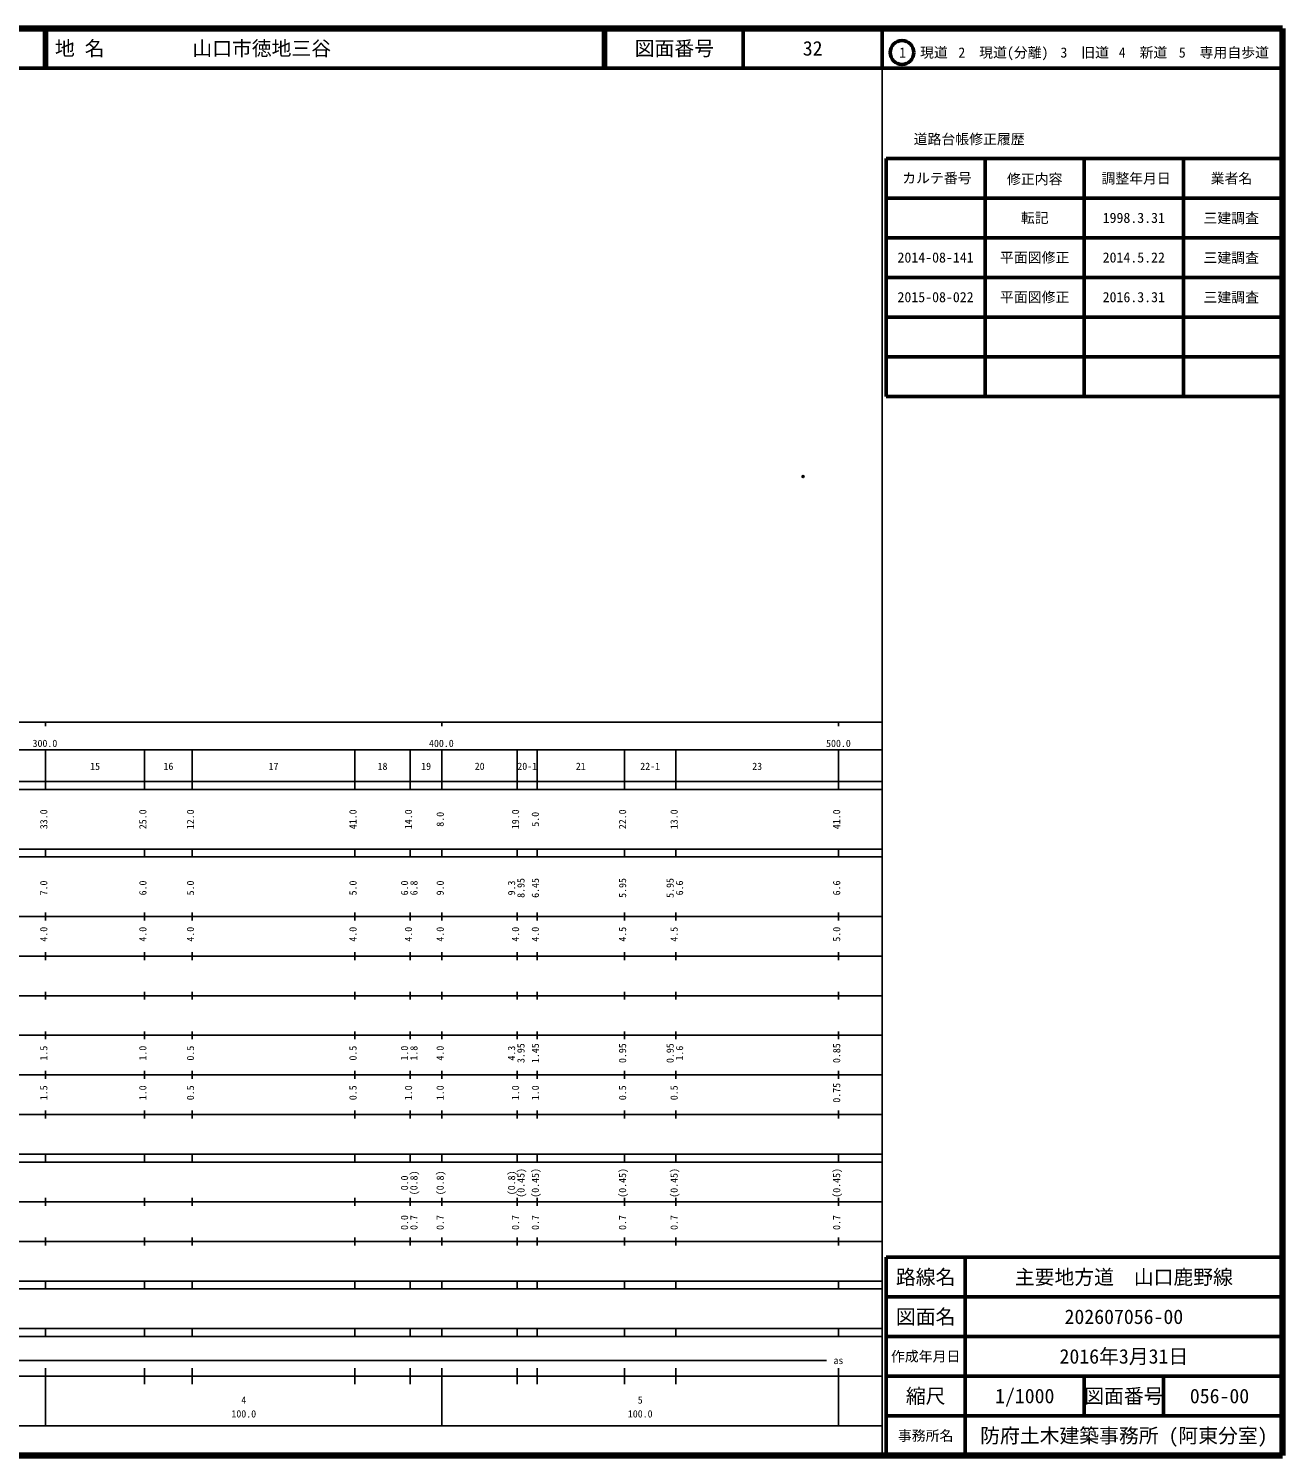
# Model space of a CAD drawing. Units: millimetres on the paper. Extents: x 40 to 680, y 20 to 380.
# Drawn here: x 363.7 to 680, y 20 to 380 of the extents above; entities that cross this region are included whole.
import ezdxf
from ezdxf.enums import TextEntityAlignment as Align

# ---------------------------------------------------------------- set-up
doc = ezdxf.new("R2010")
doc.units = ezdxf.units.MM
doc.header["$PDMODE"] = 32
doc.header["$PDSIZE"] = 0.5
doc.layers.add('M-OTRS', color=6, linetype='Continuous')
doc.layers.add('M-TTL-TXT', color=7, linetype='Continuous')
for name, color, linetype, lineweight in [('M-TTL', 2, 'Continuous', 140), ('M-TTL-BAND', 7, 'Continuous', 25), ('M-TTL-FRAM', 2, 'Continuous', 50), ('M-TTL-LINE', 7, 'Continuous', 50)]:
    doc.layers.add(name, color=color, linetype=linetype, lineweight=lineweight)
doc.styles.add('ＭＳ ゴシック', font='')
doc.styles.get('ＭＳ ゴシック').set_extended_font_data('MS Gothic')

msp = doc.modelspace()

# ---------------------------------------------------------------- linework, layer by layer
at = {"layer": 'M-OTRS'}
msp.add_point((559.064, 266.961), dxfattribs=at)
at = {"layer": 'M-TTL'}
for p, q in [((680, 380), (40, 380)), ((680, 20), (680, 380)), ((40, 20), (680, 20))]:
    msp.add_line(p, q, dxfattribs=at)
at = {"layer": 'M-TTL-BAND'}
for p, q in [((579, 20), (579, 370)), ((40, 205), (579, 205)), ((368, 205), (368, 204)), ((468, 205), (468, 204)), ((568, 205), (568, 204)), ((68, 198), (579, 198)), ((368, 188), (368, 198)), ((393, 188), (393, 198)), ((405, 188), (405, 198)), ((446, 188), (446, 198)), ((460, 188), (460, 198)), ((468, 188), (468, 198)), ((487, 188), (487, 198)), ((492, 188), (492, 198)), ((514, 188), (514, 198)), ((527, 188), (527, 198)), ((568, 188), (568, 198)), ((40, 190), (579, 190)), ((40, 188), (579, 188)), ((40, 173), (579, 173)), ((368, 171), (368, 173)), ((393, 171), (393, 173)), ((405, 171), (405, 173)), ((446, 171), (446, 173)), ((460, 171), (460, 173)), ((468, 171), (468, 173)), ((487, 171), (487, 173)), ((492, 171), (492, 173)), ((514, 171), (514, 173)), ((527, 171), (527, 173)), ((568, 171), (568, 173)), ((40, 171), (579, 171)), ((40, 156), (579, 156)), ((368, 155), (368, 157)), ((393, 155), (393, 157)), ((405, 155), (405, 157)), ((446, 155), (446, 157)), ((460, 155), (460, 157)), ((468, 155), (468, 157)), ((487, 155), (487, 157)), ((492, 155), (492, 157)), ((514, 155), (514, 157)), ((527, 155), (527, 157)), ((568, 155), (568, 157)), ((46, 146), (579, 146)), ((368, 145), (368, 147)), ((393, 145), (393, 147)), ((405, 145), (405, 147)), ((446, 145), (446, 147)), ((460, 145), (460, 147)), ((468, 145), (468, 147)), ((487, 145), (487, 147)), ((492, 145), (492, 147)), ((514, 145), (514, 147)), ((527, 145), (527, 147)), ((568, 145), (568, 147)), ((368, 135), (368, 137)), ((393, 135), (393, 137)), ((405, 135), (405, 137)), ((446, 135), (446, 137)), ((460, 135), (460, 137)), ((468, 135), (468, 137)), ((487, 135), (487, 137)), ((492, 135), (492, 137)), ((514, 135), (514, 137)), ((527, 135), (527, 137)), ((568, 135), (568, 137)), ((52, 136), (579, 136)), ((46, 126), (579, 126)), ((368, 125), (368, 127)), ((393, 125), (393, 127)), ((405, 125), (405, 127)), ((446, 125), (446, 127)), ((460, 125), (460, 127)), ((468, 125), (468, 127)), ((487, 125), (487, 127)), ((492, 125), (492, 127)), ((514, 125), (514, 127)), ((527, 125), (527, 127)), ((568, 125), (568, 127)), ((52, 116), (579, 116)), ((368, 115), (368, 117)), ((393, 115), (393, 117)), ((405, 115), (405, 117)), ((446, 115), (446, 117)), ((460, 115), (460, 117)), ((468, 115), (468, 117)), ((487, 115), (487, 117)), ((492, 115), (492, 117)), ((514, 115), (514, 117)), ((527, 115), (527, 117)), ((568, 115), (568, 117)), ((46, 106), (579, 106)), ((368, 105), (368, 107)), ((393, 105), (393, 107)), ((405, 105), (405, 107)), ((446, 105), (446, 107)), ((460, 105), (460, 107)), ((468, 105), (468, 107)), ((487, 105), (487, 107)), ((492, 105), (492, 107)), ((514, 105), (514, 107)), ((527, 105), (527, 107)), ((568, 105), (568, 107)), ((40, 96), (579, 96)), ((40, 94), (579, 94)), ((368, 94), (368, 96)), ((393, 94), (393, 96)), ((405, 94), (405, 96)), ((446, 94), (446, 96)), ((460, 94), (460, 96)), ((468, 94), (468, 96)), ((487, 94), (487, 96)), ((492, 94), (492, 96)), ((514, 94), (514, 96)), ((527, 94), (527, 96)), ((568, 94), (568, 96)), ((49, 84), (579, 84)), ((368, 83), (368, 85)), ((393, 83), (393, 85)), ((405, 83), (405, 85)), ((446, 83), (446, 85)), ((460, 83), (460, 85)), ((468, 83), (468, 85)), ((487, 83), (487, 85)), ((492, 83), (492, 85)), ((514, 83), (514, 85)), ((527, 83), (527, 85)), ((568, 83), (568, 85)), ((40, 74), (579, 74)), ((368, 73), (368, 75)), ((393, 73), (393, 75)), ((405, 73), (405, 75)), ((446, 73), (446, 75)), ((460, 73), (460, 75)), ((468, 73), (468, 75)), ((487, 73), (487, 75)), ((492, 73), (492, 75)), ((514, 73), (514, 75)), ((527, 73), (527, 75)), ((568, 73), (568, 75)), ((40, 64), (579, 64)), ((40, 62), (579, 62)), ((368, 62), (368, 64)), ((393, 62), (393, 64)), ((405, 62), (405, 64)), ((446, 62), (446, 64)), ((460, 62), (460, 64)), ((468, 62), (468, 64)), ((487, 62), (487, 64)), ((492, 62), (492, 64)), ((514, 62), (514, 64)), ((527, 62), (527, 64)), ((568, 62), (568, 64)), ((40, 52), (579, 52)), ((368, 50), (368, 52)), ((393, 50), (393, 52)), ((405, 50), (405, 52)), ((446, 50), (446, 52)), ((460, 50), (460, 52)), ((468, 50), (468, 52)), ((487, 50), (487, 52)), ((492, 50), (492, 52)), ((514, 50), (514, 52)), ((527, 50), (527, 52)), ((568, 50), (568, 52)), ((40, 50), (579, 50)), ((71, 44), (565, 44)), ((40, 40), (579, 40)), ((368, 27.5), (368, 42)), ((393, 38), (393, 42)), ((405, 38), (405, 42)), ((446, 38), (446, 42)), ((460, 38), (460, 42)), ((468, 27.5), (468, 42)), ((487, 38), (487, 42)), ((492, 38), (492, 42)), ((514, 38), (514, 42)), ((527, 38), (527, 42)), ((568, 27.5), (568, 42)), ((68, 27.5), (579, 27.5))]:
    msp.add_line(p, q, dxfattribs=at)
at = {"layer": 'M-TTL-FRAM'}
for p, q in [((580, 347.197), (580, 287.197)), ((580, 347.197), (680, 347.197)), ((580, 287.197), (680, 287.197)), ((680, 70), (580, 70)), ((580, 70), (580, 20))]:
    msp.add_line(p, q, dxfattribs=at)
at = {"layer": 'M-TTL-LINE'}
for p, q in [((367.75, 380), (367.75, 370)), ((368.25, 380), (368.25, 370)), ((508.747, 380), (508.747, 370)), ((509.247, 380), (509.247, 370)), ((543.997, 380), (543.997, 370)), ((579, 380), (579, 370)), ((40, 370), (680, 370)), ((605, 347.197), (605, 287.197)), ((630, 347.197), (630, 287.197)), ((655, 347.197), (655, 287.197)), ((580, 337.197), (680, 337.197)), ((580, 327.197), (680, 327.197)), ((580, 317.197), (680, 317.197)), ((580, 307.197), (680, 307.197)), ((580, 297.197), (680, 297.197)), ((600, 70), (600, 20)), ((680, 60), (580, 60)), ((680, 50), (580, 50)), ((680, 40), (580, 40)), ((630, 40), (630, 30)), ((650, 40), (650, 30)), ((680, 30), (580, 30))]:
    msp.add_line(p, q, dxfattribs=at)
msp.add_circle((584.031, 373.958), 3, dxfattribs=at)

# ---------------------------------------------------------------- texts
at = {"layer": 'M-TTL-BAND', "style": 'ＭＳ ゴシック'}
for s, p in [('300.0', (367.844, 198.195)), ('400.0', (467.844, 198.195)), ('500.0', (568, 198.195)), ('15', (380.5, 192.405)), ('16', (399, 192.405)), ('17', (425.5, 192.405)), ('18', (453, 192.405)), ('19', (464, 192.405)), ('20', (477.5, 192.405)), ('20-1', (489.5, 192.405)), ('21', (503, 192.405)), ('22-1', (520.5, 192.405)), ('23', (547.5, 192.405)), ('as', (568, 42.5)), ('4', (418, 32.523)), ('5', (518, 32.523)), ('100.0', (418, 29.033)), ('100.0', (518, 29.033))]:
    msp.add_text(s, height=1.833, dxfattribs=at).set_placement(p, align=Align.BOTTOM_CENTER)
for s, p in [('33.0', (369, 180.5)), ('25.0', (394, 180.5)), ('12.0', (406, 180.5)), ('41.0', (447, 180.5)), ('14.0', (461, 180.5)), ('8.0', (469, 180.5)), ('19.0', (488, 180.5)), ('5.0', (493, 180.5)), ('22.0', (515, 180.5)), ('13.0', (528, 180.5)), ('41.0', (569, 180.5)), ('7.0', (369, 163.174)), ('6.0', (394, 163.174)), ('5.0', (406, 163.174)), ('5.0', (447, 163.174)), ('6.0', (460, 163.174)), ('6.8', (462.37, 163.174)), ('9.0', (469, 163.174)), ('9.3', (487, 163.174)), ('8.95', (489.37, 163.174)), ('6.45', (493, 163.174)), ('5.95', (515, 163.174)), ('5.95', (527, 163.174)), ('6.6', (529.37, 163.174)), ('6.6', (569, 163.174)), ('4.0', (369, 151.5)), ('4.0', (394, 151.5)), ('4.0', (406, 151.5)), ('4.0', (447, 151.5)), ('4.0', (461, 151.5)), ('4.0', (469, 151.5)), ('4.0', (488, 151.5)), ('4.0', (493, 151.5)), ('4.5', (515, 151.5)), ('4.5', (528, 151.5)), ('5.0', (569, 151.5)), ('1.5', (369, 121.5)), ('1.0', (394, 121.5)), ('0.5', (406, 121.5)), ('0.5', (447, 121.5)), ('1.0', (460, 121.5)), ('1.8', (462.37, 121.5)), ('4.0', (469, 121.5)), ('4.3', (487, 121.5)), ('3.95', (489.37, 121.5)), ('1.45', (493, 121.5)), ('0.95', (515, 121.5)), ('0.95', (527, 121.5)), ('1.6', (529.37, 121.5)), ('0.85', (569, 121.5)), ('1.5', (369, 111.5)), ('1.0', (394, 111.5)), ('0.5', (406, 111.5)), ('0.5', (447, 111.5)), ('1.0', (461, 111.5)), ('1.0', (469, 111.5)), ('1.0', (488, 111.5)), ('1.0', (493, 111.5)), ('0.5', (515, 111.5)), ('0.5', (528, 111.5)), ('0.75', (569, 111.5)), ('0.0', (460, 88.764)), ('(0.8)', (462.37, 88.764)), ('(0.8)', (469, 88.764)), ('(0.8)', (487, 88.764)), ('(0.45)', (489.37, 88.764)), ('(0.45)', (493, 88.764)), ('(0.45)', (515, 88.764)), ('(0.45)', (528, 88.764)), ('(0.45)', (569, 88.764)), ('0.0', (460, 78.764)), ('0.7', (462.37, 78.764)), ('0.7', (469, 78.764)), ('0.7', (488, 78.764)), ('0.7', (493, 78.764)), ('0.7', (515, 78.764)), ('0.7', (528, 78.764)), ('0.7', (569, 78.764))]:
    msp.add_text(s, height=1.833, rotation=90, dxfattribs=at).set_placement(p, align=Align.BOTTOM_CENTER)
at = {"layer": 'M-TTL-TXT', "style": 'ＭＳ ゴシック'}
for s, p in [('地 名', (370.38, 375)), ('山口市徳地三谷', (405.024, 375))]:
    msp.add_text(s, height=3.666, dxfattribs=at).set_placement(p, align=Align.MIDDLE_LEFT)
for s, height, p in [('図面番号', 3.666, (526.622, 375)), ('32', 3.666, (561.497, 375)), ('1\u3000現道', 2.566, (589.448, 373.958)), ('2\u3000現道(分離)', 2.566, (609.619, 373.958)), ('3\u3000旧道', 2.566, (630.121, 373.958)), ('4\u3000新道', 2.566, (644.824, 373.958)), ('5\u3000専用自歩道', 2.566, (665.228, 373.958)), ('道路台帳修正履歴', 2.566, (600.968, 352.113)), ('カルテ番号', 2.566, (592.839, 342.277)), ('修正内容', 2.566, (617.509, 342.023)), ('調整年月日', 2.566, (643.089, 342.197)), ('業者名', 2.566, (667.134, 342.197)), ('転記', 2.566, (617.5, 332.245)), ('1998.3.31', 2.566, (642.5, 332.245)), ('三建調査', 2.566, (667.077, 332.189)), ('2014-08-141', 2.566, (592.5, 322.245)), ('平面図修正', 2.566, (617.5, 322.245)), ('2014.5.22', 2.566, (642.5, 322.245)), ('三建調査', 2.566, (667.077, 322.189)), ('2015-08-022', 2.566, (592.5, 312.245)), ('平面図修正', 2.566, (617.5, 312.245)), ('2016.3.31', 2.566, (642.5, 312.245)), ('三建調査', 2.566, (667.077, 312.189)), ('路線名', 3.666, (590, 65)), ('路線名', 3.666, (590, 65)), ('主要地方道\u3000山口鹿野線', 3.666, (640, 65)), ('図面名', 3.666, (590, 55)), ('図面名', 3.666, (590, 55)), ('202607056-00', 3.666, (640, 55)), ('2016年3月31日', 3.666, (640, 45)), ('作成年月日', 2.566, (590, 45)), ('作成年月日', 2.566, (590, 45)), ('縮尺', 3.666, (590, 35)), ('縮尺', 3.666, (590, 35)), ('1/1000', 3.666, (615, 35)), ('図面番号', 3.666, (640, 35)), ('図面番号', 3.666, (640, 35)), ('056-00', 3.666, (664.125, 35)), ('事務所名', 2.566, (590, 25)), ('事務所名', 2.566, (590, 25)), ('防府土木建築事務所 (阿東分室)', 3.666, (640, 25))]:
    msp.add_text(s, height=height, dxfattribs=at).set_placement(p, align=Align.MIDDLE_CENTER)

doc.saveas('drawing.dxf')
